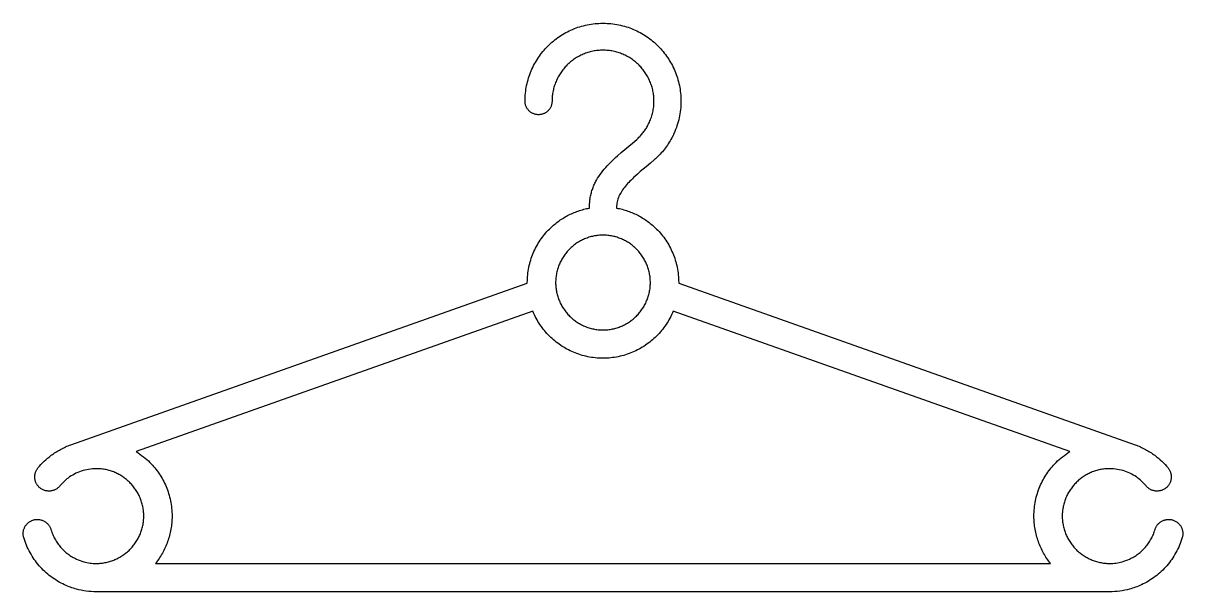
# Model space of a CAD drawing. Extents: x 27 to 2943, y 104 to 2866.
# Drawn here: x 28.4 to 436.6, y 940.9 to 1141.1 of the extents above; entities that cross this region are included whole.
import ezdxf

# ---------------------------------------------------------------- set-up
doc = ezdxf.new("R2010")
doc.units = 0
doc.layers.add('IMPORT_-_HANGER_PACK_EPS', color=18, linetype='CONTINUOUS')

msp = doc.modelspace()

# ---------------------------------------------------------------- linework, layer by layer
at = {"layer": 'IMPORT_-_HANGER_PACK_EPS'}
for points in [[(45.15, 992.71), (205.84, 1049.58), (205.84, 1049.78), (205.82, 1049.78), (205.82, 1049.78), (205.82, 1049.78), (205.84, 1049.78), (205.85, 1050.47), (205.88, 1051.16), (205.92, 1051.84), (205.98, 1052.51), (206.06, 1053.18), (206.15, 1053.85), (206.26, 1054.51), (206.38, 1055.16), (206.52, 1055.81), (206.68, 1056.45), (206.85, 1057.09), (207.04, 1057.72), (207.24, 1058.34), (207.46, 1058.96), (207.69, 1059.57), (207.93, 1060.17), (208.19, 1060.76), (208.47, 1061.35), (208.75, 1061.93), (209.05, 1062.5), (209.37, 1063.06), (209.69, 1063.61), (210.03, 1064.16), (210.39, 1064.69), (210.75, 1065.22), (211.13, 1065.74), (211.52, 1066.25), (211.92, 1066.74), (212.33, 1067.23), (212.75, 1067.71), (213.19, 1068.18), (213.63, 1068.63), (213.99, 1068.98), (214.35, 1069.32), (214.72, 1069.66), (215.09, 1069.99), (215.47, 1070.31), (215.86, 1070.62), (216.25, 1070.93), (216.65, 1071.23), (217.05, 1071.52), (217.46, 1071.81), (217.88, 1072.08), (218.3, 1072.35), (218.73, 1072.62), (219.16, 1072.87), (219.59, 1073.12), (220.04, 1073.36), (220.48, 1073.59), (220.93, 1073.81), (221.39, 1074.02), (221.85, 1074.23), (222.32, 1074.42), (222.79, 1074.61), (223.26, 1074.79), (223.74, 1074.96), (224.23, 1075.12), (224.71, 1075.28), (225.21, 1075.42), (225.7, 1075.56), (226.2, 1075.68), (226.7, 1075.8), (227.21, 1075.9), (227.72, 1076), (227.72, 1076.19), (227.72, 1076.65), (227.74, 1077.11), (227.76, 1077.56), (227.8, 1078.01), (227.84, 1078.44), (227.89, 1078.88), (227.95, 1079.31), (228.02, 1079.73), (228.09, 1080.14), (228.18, 1080.55), (228.27, 1080.96), (228.38, 1081.36), (228.49, 1081.75), (228.6, 1082.14), (228.73, 1082.53), (228.86, 1082.91), (229, 1083.29), (229.15, 1083.66), (229.31, 1084.02), (229.47, 1084.39), (229.64, 1084.74), (229.81, 1085.1), (230, 1085.45), (230.19, 1085.79), (230.58, 1086.48), (231, 1087.14), (231.45, 1087.8), (231.92, 1088.44), (232.4, 1089.07), (232.91, 1089.69), (233.44, 1090.3), (233.99, 1090.9), (234.55, 1091.49), (235.12, 1092.08), (235.72, 1092.66), (236.32, 1093.24), (236.94, 1093.81), (237.57, 1094.38), (238.86, 1095.51), (240.18, 1096.64), (241.52, 1097.77), (242.84, 1098.88), (244.38, 1100.2), (244.57, 1100.39), (244.57, 1100.39), (244.58, 1100.39), (244.86, 1100.65), (245.13, 1100.92), (245.4, 1101.19), (245.66, 1101.47), (245.92, 1101.75), (246.17, 1102.04), (246.41, 1102.33), (246.65, 1102.63), (246.88, 1102.93), (247.11, 1103.24), (247.32, 1103.55), (247.54, 1103.86), (247.74, 1104.18), (247.94, 1104.5), (248.13, 1104.83), (248.31, 1105.16), (248.55, 1105.63), (248.83, 1106.25), (249.02, 1106.68), (249.2, 1107.11), (249.36, 1107.55), (249.51, 1107.99), (249.66, 1108.44), (249.79, 1108.89), (249.91, 1109.35), (250.01, 1109.81), (250.11, 1110.27), (250.19, 1110.74), (250.26, 1111.22), (250.32, 1111.69), (250.37, 1112.17), (250.4, 1112.66), (250.42, 1113.14), (250.43, 1113.63), (250.41, 1113.63), (250.41, 1113.63), (250.41, 1113.63), (250.43, 1113.63), (250.42, 1114.1), (250.4, 1114.55), (250.38, 1115.01), (250.34, 1115.46), (250.28, 1115.91), (250.22, 1116.36), (250.15, 1116.8), (250.06, 1117.24), (249.97, 1117.67), (249.86, 1118.11), (249.75, 1118.53), (249.62, 1118.96), (249.48, 1119.37), (249.34, 1119.79), (249.18, 1120.2), (249.01, 1120.6), (248.84, 1121), (248.65, 1121.4), (248.46, 1121.79), (248.26, 1122.17), (248.04, 1122.55), (247.82, 1122.92), (247.59, 1123.29), (247.36, 1123.65), (247.11, 1124), (246.85, 1124.35), (246.59, 1124.7), (246.32, 1125.03), (246.04, 1125.36), (245.75, 1125.68), (245.46, 1126), (245.16, 1126.31), (244.85, 1126.61), (244.53, 1126.9), (244.21, 1127.19), (243.88, 1127.47), (243.55, 1127.74), (243.2, 1128), (242.85, 1128.26), (242.5, 1128.51), (242.14, 1128.74), (241.77, 1128.97), (241.4, 1129.19), (241.02, 1129.41), (240.64, 1129.61), (240.25, 1129.8), (239.85, 1129.99), (239.45, 1130.16), (239.05, 1130.33), (238.64, 1130.49), (238.22, 1130.63), (237.81, 1130.77), (237.38, 1130.9), (236.96, 1131.01), (236.52, 1131.12), (236.09, 1131.21), (235.65, 1131.3), (235.21, 1131.37), (234.76, 1131.43), (234.31, 1131.49), (233.86, 1131.53), (233.4, 1131.55), (232.95, 1131.57), (232.48, 1131.58), (232.48, 1131.56), (232.48, 1131.56), (232.48, 1131.56), (232.48, 1131.58), (232.02, 1131.57), (231.56, 1131.55), (231.11, 1131.53), (230.65, 1131.49), (230.2, 1131.43), (229.76, 1131.37), (229.32, 1131.3), (228.88, 1131.21), (228.44, 1131.12), (228.01, 1131.01), (227.58, 1130.9), (227.16, 1130.77), (226.74, 1130.63), (226.33, 1130.49), (225.92, 1130.33), (225.51, 1130.16), (225.11, 1129.99), (224.72, 1129.8), (224.33, 1129.61), (223.95, 1129.41), (223.57, 1129.19), (223.2, 1128.97), (222.83, 1128.74), (222.47, 1128.51), (222.11, 1128.26), (221.76, 1128), (221.42, 1127.74), (221.08, 1127.47), (220.75, 1127.19), (220.43, 1126.9), (220.12, 1126.61), (219.81, 1126.31), (219.51, 1126), (219.21, 1125.68), (218.93, 1125.36), (218.65, 1125.03), (218.38, 1124.7), (218.11, 1124.35), (217.86, 1124), (217.61, 1123.65), (217.37, 1123.29), (217.14, 1122.92), (216.92, 1122.55), (216.71, 1122.17), (216.51, 1121.79), (216.31, 1121.4), (216.13, 1121), (215.95, 1120.6), (215.79, 1120.2), (215.63, 1119.79), (215.48, 1119.37), (215.35, 1118.96), (215.22, 1118.53), (215.1, 1118.11), (215, 1117.67), (214.9, 1117.24), (214.82, 1116.8), (214.74, 1116.36), (214.68, 1115.91), (214.63, 1115.46), (214.59, 1115.01), (214.56, 1114.55), (214.54, 1114.09), (214.54, 1113.63), (214.56, 1113.63), (214.56, 1113.63), (214.55, 1113.39), (214.53, 1113.15), (214.5, 1112.91), (214.46, 1112.67), (214.41, 1112.44), (214.34, 1112.22), (214.27, 1112), (214.18, 1111.78), (214.09, 1111.57), (213.98, 1111.36), (213.87, 1111.16), (213.74, 1110.97), (213.61, 1110.78), (213.47, 1110.6), (213.32, 1110.43), (213.16, 1110.27), (213, 1110.11), (212.82, 1109.96), (212.64, 1109.82), (212.46, 1109.68), (212.26, 1109.56), (212.06, 1109.45), (211.86, 1109.34), (211.65, 1109.24), (211.43, 1109.16), (211.21, 1109.08), (210.98, 1109.02), (210.75, 1108.97), (210.52, 1108.93), (210.28, 1108.89), (210.04, 1108.88), (209.79, 1108.87), (209.55, 1108.88), (209.31, 1108.89), (209.07, 1108.93), (208.83, 1108.97), (208.6, 1109.02), (208.38, 1109.08), (208.16, 1109.16), (207.94, 1109.24), (207.73, 1109.34), (207.52, 1109.45), (207.32, 1109.56), (207.13, 1109.68), (206.94, 1109.82), (206.76, 1109.96), (206.59, 1110.11), (206.43, 1110.27), (206.27, 1110.43), (206.12, 1110.6), (205.98, 1110.78), (205.84, 1110.97), (205.72, 1111.16), (205.61, 1111.36), (205.5, 1111.57), (205.41, 1111.78), (205.32, 1112), (205.24, 1112.22), (205.18, 1112.44), (205.13, 1112.67), (205.09, 1112.91), (205.06, 1113.15), (205.04, 1113.39), (205.03, 1113.63), (205.03, 1113.63), (205.05, 1113.63), (205.06, 1114.34), (205.09, 1115.05), (205.13, 1115.75), (205.19, 1116.44), (205.27, 1117.13), (205.37, 1117.82), (205.48, 1118.5), (205.61, 1119.17), (205.75, 1119.84), (205.91, 1120.5), (206.09, 1121.16), (206.28, 1121.8), (206.49, 1122.45), (206.71, 1123.08), (206.95, 1123.71), (207.2, 1124.33), (207.47, 1124.94), (207.75, 1125.54), (208.05, 1126.14), (208.36, 1126.73), (208.68, 1127.3), (209.02, 1127.87), (209.37, 1128.44), (209.73, 1128.99), (210.1, 1129.53), (210.49, 1130.06), (210.89, 1130.58), (211.3, 1131.1), (211.73, 1131.6), (212.17, 1132.09), (212.61, 1132.57), (213.07, 1133.04), (213.54, 1133.5), (214.02, 1133.95), (214.52, 1134.39), (215.02, 1134.81), (215.53, 1135.22), (216.05, 1135.62), (216.59, 1136.01), (217.13, 1136.39), (217.68, 1136.75), (218.24, 1137.1), (218.81, 1137.44), (219.39, 1137.76), (219.98, 1138.07), (220.57, 1138.36), (221.18, 1138.65), (221.79, 1138.91), (222.41, 1139.17), (223.04, 1139.4), (223.67, 1139.63), (224.31, 1139.83), (224.96, 1140.03), (225.61, 1140.2), (226.28, 1140.36), (226.94, 1140.51), (227.62, 1140.64), (228.3, 1140.75), (228.98, 1140.85), (229.67, 1140.92), (230.37, 1140.99), (231.07, 1141.03), (231.77, 1141.06), (232.48, 1141.07), (232.48, 1141.08), (232.48, 1141.08), (232.48, 1141.08), (232.48, 1141.07), (233.19, 1141.06), (233.9, 1141.03), (234.6, 1140.99), (235.29, 1140.92), (235.98, 1140.85), (236.67, 1140.75), (237.35, 1140.64), (238.02, 1140.51), (238.69, 1140.36), (239.35, 1140.2), (240.01, 1140.03), (240.65, 1139.83), (241.3, 1139.63), (241.93, 1139.4), (242.56, 1139.17), (243.18, 1138.91), (243.79, 1138.65), (244.39, 1138.36), (244.99, 1138.07), (245.58, 1137.76), (246.15, 1137.44), (246.72, 1137.1), (247.29, 1136.75), (247.84, 1136.39), (248.38, 1136.01), (248.91, 1135.62), (249.43, 1135.22), (249.95, 1134.81), (250.45, 1134.39), (250.94, 1133.95), (251.42, 1133.5), (251.89, 1133.04), (252.35, 1132.57), (252.8, 1132.09), (253.24, 1131.6), (253.66, 1131.1), (254.07, 1130.58), (254.47, 1130.06), (254.86, 1129.53), (255.24, 1128.99), (255.6, 1128.44), (255.95, 1127.87), (256.29, 1127.3), (256.61, 1126.73), (256.92, 1126.14), (257.21, 1125.54), (257.5, 1124.94), (257.76, 1124.33), (258.02, 1123.71), (258.25, 1123.08), (258.48, 1122.45), (258.68, 1121.8), (258.88, 1121.16), (259.05, 1120.5), (259.21, 1119.84), (259.36, 1119.17), (259.49, 1118.5), (259.6, 1117.82), (259.7, 1117.13), (259.77, 1116.44), (259.84, 1115.75), (259.88, 1115.05), (259.91, 1114.34), (259.92, 1113.63), (259.93, 1113.63), (259.93, 1113.63), (259.93, 1113.63), (259.92, 1113.63), (259.91, 1112.88), (259.88, 1112.13), (259.83, 1111.38), (259.76, 1110.65), (259.67, 1109.91), (259.56, 1109.19), (259.43, 1108.47), (259.29, 1107.76), (259.13, 1107.05), (258.95, 1106.36), (258.75, 1105.67), (258.53, 1104.98), (258.3, 1104.31), (258.05, 1103.65), (257.78, 1102.99), (257.5, 1102.34), (257.33, 1101.98), (257.14, 1101.58), (256.68, 1100.7), (256.39, 1100.18), (256.1, 1099.66), (255.79, 1099.16), (255.47, 1098.66), (255.14, 1098.17), (254.81, 1097.68), (254.46, 1097.21), (254.11, 1096.74), (253.74, 1096.28), (253.37, 1095.83), (252.98, 1095.39), (252.59, 1094.96), (252.19, 1094.54), (251.78, 1094.12), (251.36, 1093.72), (250.94, 1093.32), (250.9, 1093.29), (250.9, 1093.29), (250.9, 1093.28), (250.61, 1093.05), (249.21, 1091.85), (247.62, 1090.51), (246.61, 1089.66), (245.62, 1088.82), (244.65, 1087.98), (243.71, 1087.14), (243.26, 1086.71), (242.81, 1086.29), (242.38, 1085.87), (241.96, 1085.45), (241.55, 1085.02), (241.15, 1084.6), (240.77, 1084.17), (240.4, 1083.73), (240.05, 1083.3), (239.71, 1082.86), (239.4, 1082.42), (239.1, 1081.97), (238.82, 1081.52), (238.56, 1081.07), (238.32, 1080.61), (238.1, 1080.14), (237.91, 1079.67), (237.74, 1079.19), (237.59, 1078.71), (237.47, 1078.22), (237.37, 1077.72), (237.3, 1077.22), (237.26, 1076.71), (237.25, 1076.19), (237.25, 1076), (237.76, 1075.9), (238.26, 1075.8), (238.77, 1075.68), (239.26, 1075.56), (239.76, 1075.42), (240.25, 1075.28), (240.74, 1075.12), (241.22, 1074.96), (241.7, 1074.79), (242.18, 1074.61), (242.65, 1074.42), (243.11, 1074.23), (243.57, 1074.02), (244.03, 1073.81), (244.48, 1073.59), (244.93, 1073.36), (245.37, 1073.12), (245.81, 1072.87), (246.24, 1072.62), (246.67, 1072.35), (247.09, 1072.08), (247.5, 1071.81), (247.91, 1071.52), (248.32, 1071.23), (248.72, 1070.93), (249.11, 1070.62), (249.49, 1070.31), (249.87, 1069.99), (250.25, 1069.66), (250.62, 1069.32), (250.98, 1068.98), (251.33, 1068.63), (251.78, 1068.18), (252.21, 1067.71), (252.64, 1067.23), (253.05, 1066.74), (253.45, 1066.25), (253.84, 1065.74), (254.22, 1065.22), (254.58, 1064.69), (254.93, 1064.16), (255.27, 1063.61), (255.6, 1063.06), (255.91, 1062.5), (256.21, 1061.93), (256.5, 1061.35), (256.77, 1060.76), (257.03, 1060.17), (257.28, 1059.57), (257.51, 1058.96), (257.72, 1058.34), (257.93, 1057.72), (258.11, 1057.09), (258.28, 1056.45), (258.44, 1055.81), (258.58, 1055.16), (258.71, 1054.51), (258.82, 1053.85), (258.91, 1053.18), (258.99, 1052.51), (259.04, 1051.84), (259.09, 1051.16), (259.11, 1050.47), (259.12, 1049.78), (259.14, 1049.78), (259.14, 1049.78), (259.14, 1049.78), (259.12, 1049.78), (259.12, 1049.58), (419.82, 992.71), (419.81, 992.68), (420.27, 992.51), (420.73, 992.33), (421.19, 992.14), (421.64, 991.94), (422.09, 991.73), (422.54, 991.52), (422.97, 991.3), (423.41, 991.07), (423.84, 990.84), (424.26, 990.59), (424.68, 990.34), (425.1, 990.08), (425.51, 989.81), (425.92, 989.54), (426.32, 989.26), (426.71, 988.97), (427.36, 988.47), (427.99, 987.96), (428.6, 987.43), (429.18, 986.89), (429.77, 986.32), (430.33, 985.73), (430.87, 985.14), (431.38, 984.55), (431.53, 984.35), (431.67, 984.15), (431.81, 983.95), (431.93, 983.73), (432.04, 983.52), (432.13, 983.3), (432.22, 983.08), (432.3, 982.85), (432.36, 982.62), (432.42, 982.39), (432.46, 982.16), (432.49, 981.93), (432.51, 981.69), (432.52, 981.46), (432.52, 981.23), (432.51, 980.99), (432.49, 980.76), (432.45, 980.53), (432.41, 980.3), (432.35, 980.07), (432.29, 979.84), (432.21, 979.62), (432.12, 979.4), (432.02, 979.18), (431.91, 978.97), (431.79, 978.76), (431.66, 978.56), (431.52, 978.36), (431.37, 978.17), (431.21, 977.99), (431.03, 977.81), (430.85, 977.63), (430.65, 977.47), (430.45, 977.31), (430.24, 977.17), (430.03, 977.04), (429.81, 976.92), (429.59, 976.81), (429.37, 976.72), (429.14, 976.64), (428.9, 976.56), (428.67, 976.5), (428.43, 976.45), (428.2, 976.42), (427.96, 976.39), (427.72, 976.37), (427.48, 976.37), (427.24, 976.38), (427, 976.4), (426.76, 976.43), (426.53, 976.47), (426.29, 976.53), (426.06, 976.59), (425.83, 976.67), (425.61, 976.75), (425.38, 976.85), (425.17, 976.96), (424.95, 977.08), (424.75, 977.22), (424.54, 977.36), (424.35, 977.51), (424.16, 977.68), (423.97, 977.86), (423.8, 978.04), (423.8, 978.05), (423.68, 978.18), (423.68, 978.18), (423.34, 978.58), (423, 978.97), (422.65, 979.33), (422.31, 979.67), (421.93, 980.01), (421.55, 980.35), (421.16, 980.66), (420.77, 980.96), (420.25, 981.34), (419.7, 981.69), (419.15, 982.03), (418.58, 982.34), (417.99, 982.63), (417.4, 982.9), (416.79, 983.15), (416.16, 983.37), (415.53, 983.57), (414.89, 983.75), (414.23, 983.89), (413.57, 984.02), (412.89, 984.11), (412.21, 984.18), (411.52, 984.23), (410.82, 984.24), (410.82, 984.24), (410.82, 984.26), (410.39, 984.25), (409.97, 984.24), (409.54, 984.21), (409.12, 984.17), (408.71, 984.12), (408.29, 984.07), (407.88, 984), (407.47, 983.92), (407.07, 983.83), (406.67, 983.73), (406.27, 983.62), (405.88, 983.51), (405.49, 983.38), (405.1, 983.24), (404.72, 983.1), (404.35, 982.94), (403.98, 982.78), (403.61, 982.61), (403.25, 982.43), (402.89, 982.24), (402.54, 982.04), (402.19, 981.84), (401.85, 981.62), (401.52, 981.4), (401.19, 981.17), (400.86, 980.94), (400.54, 980.69), (400.23, 980.44), (399.92, 980.18), (399.62, 979.91), (399.33, 979.64), (399.04, 979.36), (398.76, 979.07), (398.49, 978.78), (398.22, 978.48), (397.96, 978.17), (397.71, 977.86), (397.47, 977.54), (397.23, 977.22), (397, 976.89), (396.78, 976.55), (396.57, 976.21), (396.36, 975.86), (396.16, 975.51), (395.97, 975.16), (395.79, 974.79), (395.62, 974.43), (395.46, 974.06), (395.31, 973.68), (395.16, 973.3), (395.02, 972.91), (394.9, 972.53), (394.78, 972.13), (394.67, 971.74), (394.57, 971.34), (394.48, 970.93), (394.41, 970.52), (394.34, 970.11), (394.28, 969.7), (394.23, 969.28), (394.19, 968.86), (394.17, 968.44), (394.15, 968.01), (394.14, 967.58), (394.16, 967.58), (394.16, 967.58), (394.16, 967.58), (394.14, 967.58), (394.15, 967.15), (394.17, 966.72), (394.19, 966.3), (394.23, 965.88), (394.28, 965.46), (394.34, 965.05), (394.41, 964.64), (394.48, 964.23), (394.57, 963.83), (394.67, 963.43), (394.78, 963.03), (394.9, 962.64), (395.02, 962.25), (395.16, 961.86), (395.31, 961.48), (395.46, 961.11), (395.62, 960.73), (395.79, 960.37), (395.97, 960.01), (396.16, 959.65), (396.36, 959.3), (396.57, 958.95), (396.78, 958.61), (397, 958.27), (397.23, 957.94), (397.47, 957.62), (397.71, 957.3), (397.96, 956.99), (398.22, 956.68), (398.49, 956.38), (398.76, 956.09), (399.04, 955.8), (399.33, 955.52), (399.62, 955.25), (399.92, 954.99), (400.22, 954.73), (400.53, 954.48), (400.85, 954.24), (401.17, 954), (401.5, 953.77), (401.83, 953.55), (402.17, 953.34), (402.51, 953.14), (402.86, 952.94), (403.21, 952.75), (403.57, 952.57), (403.93, 952.4), (404.3, 952.24), (404.67, 952.08), (405.05, 951.94), (405.43, 951.8), (405.82, 951.67), (406.21, 951.56), (406.6, 951.45), (407, 951.35), (407.4, 951.26), (407.8, 951.18), (408.21, 951.11), (408.62, 951.05), (409.03, 951), (409.45, 950.96), (409.87, 950.93), (410.29, 950.91), (410.71, 950.9), (410.75, 950.9), (410.8, 950.9), (410.82, 950.9), (410.82, 950.92), (410.82, 950.92), (410.83, 950.92), (410.83, 950.9), (410.85, 950.9), (411.4, 950.91), (411.95, 950.94), (412.5, 950.99), (413.05, 951.06), (413.59, 951.14), (414.14, 951.24), (414.68, 951.36), (415.21, 951.5), (415.88, 951.7), (416.54, 951.92), (417.19, 952.17), (417.82, 952.44), (418.22, 952.64), (418.61, 952.84), (419, 953.05), (419.38, 953.27), (419.76, 953.51), (420.13, 953.75), (420.49, 954), (420.85, 954.26), (421.2, 954.53), (421.54, 954.81), (421.87, 955.09), (422.2, 955.39), (422.51, 955.69), (422.82, 956.01), (423.12, 956.33), (423.42, 956.65), (423.7, 956.99), (423.98, 957.33), (424.24, 957.68), (424.5, 958.04), (424.75, 958.41), (424.99, 958.78), (425.21, 959.16), (425.43, 959.54), (425.64, 959.93), (425.84, 960.33), (426.03, 960.73), (426.21, 961.14), (426.37, 961.55), (426.53, 961.97), (426.67, 962.4), (426.81, 962.83), (426.89, 963.07), (426.98, 963.31), (427.08, 963.54), (427.19, 963.76), (427.31, 963.98), (427.44, 964.19), (427.58, 964.39), (427.73, 964.58), (427.89, 964.76), (428.06, 964.94), (428.23, 965.1), (428.41, 965.26), (428.6, 965.41), (428.8, 965.55), (429, 965.68), (429.2, 965.8), (429.42, 965.91), (429.63, 966.01), (429.86, 966.1), (430.08, 966.17), (430.31, 966.24), (430.55, 966.3), (430.79, 966.34), (431.03, 966.38), (431.27, 966.4), (431.51, 966.41), (431.76, 966.41), (432.01, 966.39), (432.25, 966.36), (432.5, 966.32), (432.75, 966.27), (433, 966.2), (433.24, 966.13), (433.48, 966.04), (433.71, 965.94), (433.94, 965.82), (434.15, 965.7), (434.36, 965.57), (434.56, 965.43), (434.75, 965.28), (434.94, 965.12), (435.11, 964.96), (435.28, 964.78), (435.43, 964.6), (435.58, 964.41), (435.72, 964.22), (435.85, 964.02), (435.97, 963.81), (436.08, 963.6), (436.18, 963.38), (436.27, 963.16), (436.35, 962.93), (436.41, 962.7), (436.47, 962.46), (436.52, 962.23), (436.55, 961.99), (436.57, 961.74), (436.58, 961.5), (436.58, 961.25), (436.56, 961.01), (436.54, 960.76), (436.5, 960.51), (436.44, 960.26), (436.38, 960.01), (436.16, 959.32), (435.93, 958.64), (435.68, 957.97), (435.41, 957.31), (435.13, 956.65), (434.83, 956.01), (434.51, 955.37), (434.18, 954.74), (433.83, 954.13), (433.46, 953.52), (433.08, 952.93), (432.68, 952.34), (432.27, 951.77), (431.85, 951.21), (431.4, 950.66), (430.95, 950.12), (430.48, 949.6), (430, 949.08), (429.51, 948.58), (429, 948.1), (428.48, 947.62), (427.94, 947.16), (427.4, 946.72), (426.84, 946.29), (426.27, 945.87), (425.69, 945.47), (425.1, 945.08), (424.5, 944.71), (423.89, 944.35), (423.27, 944.01), (422.64, 943.69), (422, 943.38), (421.49, 943.15), (420.97, 942.93), (420.45, 942.73), (419.93, 942.53), (419.4, 942.34), (418.87, 942.17), (418.33, 942), (417.79, 941.85), (416.96, 941.64), (416.12, 941.46), (415.27, 941.3), (414.41, 941.17), (413.53, 941.07), (412.64, 941), (411.74, 940.96), (410.83, 940.94), (410.83, 940.92), (410.82, 940.92), (410.82, 940.92), (410.82, 940.94), (410.75, 940.94), (410.75, 940.94), (410.69, 940.94), (232.48, 940.94), (54.28, 940.94), (54.22, 940.94), (54.22, 940.94), (54.14, 940.94), (54.14, 940.92), (54.14, 940.92), (54.14, 940.92), (54.14, 940.94), (53.23, 940.96), (52.33, 941), (51.44, 941.07), (50.56, 941.17), (49.69, 941.3), (48.84, 941.46), (48, 941.64), (47.18, 941.85), (46.63, 942), (46.1, 942.17), (45.56, 942.34), (45.04, 942.53), (44.51, 942.73), (43.99, 942.93), (43.48, 943.15), (42.97, 943.38), (42.33, 943.69), (41.7, 944.01), (41.07, 944.35), (40.46, 944.71), (39.86, 945.08), (39.27, 945.47), (38.69, 945.87), (38.12, 946.29), (37.57, 946.72), (37.02, 947.16), (36.49, 947.62), (35.97, 948.1), (35.46, 948.58), (34.97, 949.08), (34.48, 949.6), (34.02, 950.12), (33.56, 950.66), (33.12, 951.21), (32.69, 951.77), (32.28, 952.34), (31.89, 952.93), (31.51, 953.52), (31.14, 954.13), (30.79, 954.74), (30.45, 955.37), (30.14, 956.01), (29.84, 956.65), (29.55, 957.31), (29.28, 957.97), (29.03, 958.64), (28.8, 959.32), (28.59, 960.01), (28.52, 960.26), (28.47, 960.51), (28.43, 960.76), (28.4, 961.01), (28.39, 961.25), (28.38, 961.5), (28.39, 961.74), (28.42, 961.99), (28.45, 962.23), (28.49, 962.46), (28.55, 962.7), (28.62, 962.93), (28.7, 963.16), (28.79, 963.38), (28.88, 963.6), (28.99, 963.81), (29.11, 964.02), (29.24, 964.22), (29.38, 964.41), (29.53, 964.6), (29.69, 964.78), (29.85, 964.96), (30.03, 965.12), (30.21, 965.28), (30.41, 965.43), (30.61, 965.57), (30.81, 965.7), (31.03, 965.82), (31.25, 965.94), (31.48, 966.04), (31.72, 966.13), (31.97, 966.2), (32.21, 966.27), (32.46, 966.32), (32.71, 966.36), (32.96, 966.39), (33.21, 966.41), (33.45, 966.41), (33.7, 966.4), (33.94, 966.38), (34.18, 966.34), (34.42, 966.3), (34.65, 966.24), (34.88, 966.17), (35.11, 966.1), (35.33, 966.01), (35.55, 965.91), (35.76, 965.8), (35.97, 965.68), (36.17, 965.55), (36.37, 965.41), (36.55, 965.26), (36.74, 965.1), (36.91, 964.94), (37.08, 964.76), (37.23, 964.58), (37.38, 964.39), (37.52, 964.19), (37.66, 963.98), (37.78, 963.76), (37.89, 963.54), (37.99, 963.31), (38.08, 963.07), (38.16, 962.83), (38.29, 962.4), (38.44, 961.97), (38.59, 961.55), (38.76, 961.14), (38.94, 960.73), (39.12, 960.33), (39.32, 959.93), (39.53, 959.54), (39.75, 959.16), (39.98, 958.78), (40.22, 958.41), (40.47, 958.04), (40.72, 957.68), (40.99, 957.33), (41.26, 956.99), (41.55, 956.65), (41.84, 956.33), (42.14, 956.01), (42.45, 955.69), (42.77, 955.39), (43.09, 955.09), (43.43, 954.81), (43.77, 954.53), (44.12, 954.26), (44.47, 954), (44.84, 953.75), (45.2, 953.51), (45.58, 953.27), (45.96, 953.05), (46.35, 952.84), (46.75, 952.64), (47.15, 952.44), (47.78, 952.17), (48.42, 951.92), (49.08, 951.7), (49.75, 951.5), (50.29, 951.36), (50.83, 951.24), (51.37, 951.14), (51.92, 951.06), (52.46, 950.99), (53.01, 950.94), (53.56, 950.91), (54.11, 950.9), (54.14, 950.9), (54.14, 950.92), (54.14, 950.92), (54.14, 950.92), (54.14, 950.9), (54.16, 950.9), (54.22, 950.9), (54.25, 950.9), (54.68, 950.91), (55.1, 950.93), (55.52, 950.96), (55.93, 951), (56.35, 951.05), (56.76, 951.11), (57.16, 951.18), (57.57, 951.26), (57.97, 951.35), (58.37, 951.45), (58.76, 951.56), (59.15, 951.67), (59.53, 951.8), (59.91, 951.94), (60.29, 952.08), (60.66, 952.24), (61.03, 952.4), (61.4, 952.57), (61.75, 952.75), (62.11, 952.94), (62.46, 953.14), (62.8, 953.34), (63.14, 953.55), (63.47, 953.77), (63.8, 954), (64.12, 954.24), (64.43, 954.48), (64.74, 954.73), (65.05, 954.99), (65.35, 955.25), (65.64, 955.52), (65.92, 955.8), (66.2, 956.09), (66.48, 956.38), (66.74, 956.68), (67, 956.99), (67.25, 957.3), (67.5, 957.62), (67.73, 957.94), (67.96, 958.27), (68.19, 958.61), (68.4, 958.95), (68.6, 959.3), (68.8, 959.65), (68.99, 960.01), (69.17, 960.37), (69.34, 960.73), (69.51, 961.11), (69.66, 961.48), (69.81, 961.86), (69.94, 962.25), (70.07, 962.64), (70.19, 963.03), (70.29, 963.43), (70.39, 963.83), (70.48, 964.23), (70.56, 964.64), (70.63, 965.05), (70.69, 965.46), (70.73, 965.88), (70.77, 966.3), (70.8, 966.72), (70.82, 967.15), (70.82, 967.58), (70.8, 967.58), (70.8, 967.58), (70.8, 967.58), (70.82, 967.58), (70.82, 968.01), (70.8, 968.44), (70.77, 968.86), (70.73, 969.28), (70.69, 969.7), (70.63, 970.11), (70.56, 970.52), (70.48, 970.93), (70.39, 971.34), (70.29, 971.74), (70.19, 972.13), (70.07, 972.53), (69.94, 972.91), (69.81, 973.3), (69.66, 973.68), (69.51, 974.06), (69.34, 974.43), (69.17, 974.79), (68.99, 975.16), (68.8, 975.51), (68.6, 975.86), (68.4, 976.21), (68.19, 976.55), (67.96, 976.89), (67.73, 977.22), (67.5, 977.54), (67.25, 977.86), (67, 978.17), (66.74, 978.48), (66.48, 978.78), (66.2, 979.07), (65.92, 979.36), (65.63, 979.64), (65.34, 979.91), (65.04, 980.18), (64.73, 980.44), (64.42, 980.69), (64.1, 980.94), (63.78, 981.17), (63.45, 981.4), (63.11, 981.62), (62.77, 981.84), (62.43, 982.04), (62.07, 982.24), (61.72, 982.43), (61.36, 982.61), (60.99, 982.78), (60.62, 982.94), (60.24, 983.1), (59.86, 983.24), (59.48, 983.38), (59.09, 983.51), (58.69, 983.62), (58.3, 983.73), (57.9, 983.83), (57.49, 983.92), (57.08, 984), (56.67, 984.07), (56.26, 984.12), (55.84, 984.17), (55.42, 984.21), (55, 984.24), (54.57, 984.25), (54.14, 984.26), (54.14, 984.24), (54.14, 984.24), (53.44, 984.23), (52.75, 984.18), (52.07, 984.11), (51.4, 984.02), (50.73, 983.89), (50.08, 983.75), (49.44, 983.57), (48.8, 983.37), (48.18, 983.15), (47.57, 982.9), (46.97, 982.63), (46.39, 982.34), (45.82, 982.03), (45.26, 981.69), (44.72, 981.34), (44.19, 980.96), (43.8, 980.66), (43.42, 980.35), (43.04, 980.01), (42.66, 979.67), (42.31, 979.33), (41.97, 978.97), (41.63, 978.58), (41.28, 978.18), (41.28, 978.18), (41.17, 978.05), (41.17, 978.04), (40.99, 977.86), (40.81, 977.68), (40.62, 977.51), (40.42, 977.36), (40.22, 977.22), (40.01, 977.08), (39.8, 976.96), (39.58, 976.85), (39.36, 976.75), (39.13, 976.67), (38.9, 976.59), (38.67, 976.53), (38.44, 976.47), (38.2, 976.43), (37.96, 976.4), (37.73, 976.38), (37.49, 976.37), (37.25, 976.37), (37.01, 976.39), (36.77, 976.42), (36.53, 976.45), (36.29, 976.5), (36.06, 976.56), (35.83, 976.64), (35.6, 976.72), (35.37, 976.81), (35.15, 976.92), (34.93, 977.04), (34.72, 977.17), (34.51, 977.31), (34.31, 977.47), (34.12, 977.63), (33.93, 977.81), (33.76, 977.99), (33.6, 978.17), (33.44, 978.36), (33.3, 978.56), (33.17, 978.76), (33.05, 978.97), (32.94, 979.18), (32.84, 979.4), (32.76, 979.62), (32.68, 979.84), (32.61, 980.07), (32.56, 980.3), (32.51, 980.53), (32.48, 980.76), (32.46, 980.99), (32.44, 981.23), (32.44, 981.46), (32.45, 981.69), (32.47, 981.93), (32.51, 982.16), (32.55, 982.39), (32.6, 982.62), (32.67, 982.85), (32.74, 983.08), (32.83, 983.3), (32.93, 983.52), (33.04, 983.73), (33.16, 983.95), (33.29, 984.15), (33.43, 984.35), (33.59, 984.55), (34.1, 985.14), (34.63, 985.73), (35.19, 986.32), (35.78, 986.89), (36.37, 987.43), (36.98, 987.96), (37.61, 988.47), (38.26, 988.97), (38.65, 989.26), (39.05, 989.54), (39.45, 989.81), (39.87, 990.08), (40.28, 990.34), (40.7, 990.59), (41.13, 990.84), (41.56, 991.07), (41.99, 991.3), (42.43, 991.52), (42.87, 991.73), (43.32, 991.94), (43.78, 992.14), (44.23, 992.33), (44.69, 992.51), (45.16, 992.68), (45.15, 992.71)], [(232.48, 1066.46), (232.48, 1066.44), (232.48, 1066.44), (232.48, 1066.44), (232.48, 1066.46), (232.05, 1066.46), (231.63, 1066.44), (231.2, 1066.41), (230.78, 1066.38), (230.36, 1066.33), (229.95, 1066.27), (229.54, 1066.2), (229.13, 1066.12), (228.73, 1066.03), (228.33, 1065.94), (227.93, 1065.83), (227.54, 1065.71), (227.15, 1065.58), (226.76, 1065.45), (226.38, 1065.3), (226.01, 1065.15), (225.64, 1064.98), (225.27, 1064.81), (224.91, 1064.63), (224.55, 1064.44), (224.2, 1064.25), (223.85, 1064.04), (223.51, 1063.83), (223.18, 1063.61), (222.85, 1063.38), (222.52, 1063.14), (222.2, 1062.89), (221.89, 1062.64), (221.58, 1062.38), (221.28, 1062.12), (220.99, 1061.84), (220.7, 1061.56), (220.42, 1061.28), (220.15, 1060.98), (219.88, 1060.68), (219.62, 1060.38), (219.37, 1060.06), (219.13, 1059.74), (218.89, 1059.42), (218.66, 1059.09), (218.44, 1058.75), (218.23, 1058.41), (218.02, 1058.07), (217.82, 1057.72), (217.63, 1057.36), (217.45, 1057), (217.28, 1056.63), (217.12, 1056.26), (216.96, 1055.88), (216.82, 1055.5), (216.68, 1055.12), (216.56, 1054.73), (216.44, 1054.34), (216.33, 1053.94), (216.23, 1053.54), (216.14, 1053.13), (216.07, 1052.73), (216, 1052.31), (215.94, 1051.9), (215.89, 1051.48), (215.85, 1051.06), (215.83, 1050.64), (215.81, 1050.21), (215.8, 1049.78), (215.82, 1049.78), (215.82, 1049.78), (215.82, 1049.78), (215.8, 1049.78), (215.81, 1049.35), (215.83, 1048.93), (215.85, 1048.5), (215.89, 1048.08), (215.94, 1047.67), (216, 1047.25), (216.07, 1046.84), (216.14, 1046.43), (216.23, 1046.03), (216.33, 1045.63), (216.44, 1045.23), (216.56, 1044.84), (216.68, 1044.45), (216.82, 1044.06), (216.96, 1043.68), (217.12, 1043.31), (217.28, 1042.94), (217.45, 1042.57), (217.63, 1042.21), (217.82, 1041.85), (218.02, 1041.5), (218.23, 1041.15), (218.44, 1040.81), (218.66, 1040.48), (218.89, 1040.15), (219.13, 1039.82), (219.37, 1039.5), (219.62, 1039.19), (219.88, 1038.88), (220.15, 1038.58), (220.42, 1038.29), (220.7, 1038), (220.99, 1037.72), (221.28, 1037.45), (221.58, 1037.18), (221.89, 1036.92), (222.2, 1036.67), (222.52, 1036.43), (222.85, 1036.19), (223.18, 1035.96), (223.51, 1035.74), (223.85, 1035.53), (224.2, 1035.32), (224.55, 1035.12), (224.91, 1034.93), (225.27, 1034.75), (225.64, 1034.58), (226.01, 1034.42), (226.38, 1034.26), (226.76, 1034.12), (227.15, 1033.98), (227.54, 1033.86), (227.93, 1033.74), (228.33, 1033.63), (228.73, 1033.53), (229.13, 1033.44), (229.54, 1033.37), (229.95, 1033.3), (230.37, 1033.24), (230.78, 1033.19), (231.2, 1033.15), (231.63, 1033.13), (232.05, 1033.11), (232.48, 1033.1), (232.48, 1033.12), (232.48, 1033.12), (232.48, 1033.12), (232.48, 1033.1), (232.91, 1033.11), (233.34, 1033.13), (233.76, 1033.15), (234.18, 1033.19), (234.6, 1033.24), (235.01, 1033.3), (235.43, 1033.37), (235.83, 1033.44), (236.24, 1033.53), (236.64, 1033.63), (237.03, 1033.74), (237.43, 1033.86), (237.82, 1033.98), (238.2, 1034.12), (238.58, 1034.26), (238.96, 1034.42), (239.33, 1034.58), (239.7, 1034.75), (240.06, 1034.93), (240.41, 1035.12), (240.77, 1035.32), (241.11, 1035.53), (241.45, 1035.74), (241.79, 1035.96), (242.12, 1036.19), (242.44, 1036.43), (242.76, 1036.67), (243.07, 1036.92), (243.38, 1037.18), (243.68, 1037.45), (243.97, 1037.72), (244.26, 1038), (244.54, 1038.29), (244.82, 1038.58), (245.08, 1038.88), (245.34, 1039.19), (245.59, 1039.5), (245.84, 1039.82), (246.07, 1040.15), (246.3, 1040.48), (246.53, 1040.81), (246.74, 1041.15), (246.94, 1041.5), (247.14, 1041.85), (247.33, 1042.21), (247.51, 1042.57), (247.68, 1042.94), (247.85, 1043.31), (248, 1043.68), (248.15, 1044.06), (248.28, 1044.45), (248.41, 1044.84), (248.53, 1045.23), (248.63, 1045.63), (248.73, 1046.03), (248.82, 1046.43), (248.9, 1046.84), (248.97, 1047.25), (249.03, 1047.67), (249.07, 1048.08), (249.11, 1048.5), (249.14, 1048.93), (249.16, 1049.35), (249.16, 1049.78), (249.14, 1049.78), (249.14, 1049.78), (249.14, 1049.78), (249.16, 1049.78), (249.16, 1050.21), (249.14, 1050.64), (249.11, 1051.06), (249.07, 1051.48), (249.03, 1051.9), (248.97, 1052.32), (248.9, 1052.73), (248.82, 1053.13), (248.73, 1053.54), (248.63, 1053.94), (248.53, 1054.34), (248.41, 1054.73), (248.28, 1055.12), (248.15, 1055.5), (248, 1055.88), (247.85, 1056.26), (247.68, 1056.63), (247.51, 1057), (247.33, 1057.36), (247.14, 1057.72), (246.94, 1058.07), (246.74, 1058.41), (246.53, 1058.75), (246.3, 1059.09), (246.08, 1059.42), (245.84, 1059.74), (245.59, 1060.06), (245.34, 1060.38), (245.08, 1060.68), (244.82, 1060.98), (244.54, 1061.28), (244.26, 1061.56), (243.98, 1061.84), (243.68, 1062.12), (243.38, 1062.38), (243.08, 1062.64), (242.76, 1062.89), (242.44, 1063.14), (242.12, 1063.38), (241.79, 1063.6), (241.45, 1063.83), (241.11, 1064.04), (240.77, 1064.25), (240.41, 1064.44), (240.06, 1064.63), (239.7, 1064.81), (239.33, 1064.98), (238.96, 1065.15), (238.58, 1065.3), (238.2, 1065.45), (237.82, 1065.58), (237.43, 1065.71), (237.03, 1065.83), (236.64, 1065.94), (236.24, 1066.03), (235.83, 1066.12), (235.43, 1066.2), (235.01, 1066.27), (234.6, 1066.33), (234.18, 1066.38), (233.76, 1066.41), (233.34, 1066.44), (232.91, 1066.46)], [(207.81, 1039.69), (68.15, 990.26), (68.81, 989.84), (69.45, 989.41), (70.07, 988.95), (70.69, 988.48), (71.29, 987.99), (71.87, 987.49), (72.44, 986.97), (72.99, 986.43), (73.44, 985.97), (73.87, 985.51), (74.3, 985.03), (74.71, 984.54), (75.11, 984.04), (75.5, 983.54), (75.87, 983.02), (76.24, 982.49), (76.59, 981.96), (76.93, 981.41), (77.26, 980.86), (77.57, 980.3), (77.87, 979.73), (78.16, 979.15), (78.43, 978.56), (78.69, 977.97), (78.94, 977.36), (79.17, 976.76), (79.38, 976.14), (79.59, 975.52), (79.77, 974.89), (79.94, 974.25), (80.1, 973.61), (80.24, 972.96), (80.37, 972.31), (80.48, 971.65), (80.57, 970.98), (80.64, 970.31), (80.7, 969.64), (80.75, 968.96), (80.77, 968.27), (80.78, 967.58), (80.8, 967.58), (80.8, 967.58), (80.8, 967.58), (80.78, 967.58), (80.78, 966.99), (80.76, 966.4), (80.72, 965.82), (80.68, 965.24), (80.62, 964.66), (80.56, 964.08), (80.48, 963.51), (80.38, 962.95), (80.28, 962.39), (80.16, 961.83), (80.04, 961.28), (79.9, 960.73), (79.75, 960.18), (79.59, 959.64), (79.41, 959.11), (79.23, 958.58), (79.04, 958.06), (78.83, 957.54), (78.62, 957.02), (78.39, 956.52), (78.16, 956.01), (77.91, 955.52), (77.66, 955.03), (77.39, 954.54), (77.12, 954.06), (76.83, 953.59), (76.54, 953.13), (76.24, 952.67), (75.93, 952.22), (75.61, 951.77), (75.28, 951.33), (74.94, 950.9), (232.48, 950.9), (390.03, 950.9), (389.69, 951.33), (389.36, 951.77), (389.04, 952.22), (388.73, 952.67), (388.42, 953.13), (388.13, 953.59), (387.85, 954.06), (387.57, 954.54), (387.31, 955.03), (387.05, 955.52), (386.81, 956.01), (386.57, 956.52), (386.35, 957.02), (386.13, 957.54), (385.93, 958.06), (385.73, 958.58), (385.55, 959.11), (385.38, 959.64), (385.22, 960.18), (385.07, 960.73), (384.93, 961.28), (384.8, 961.83), (384.69, 962.39), (384.58, 962.95), (384.49, 963.51), (384.41, 964.08), (384.34, 964.66), (384.28, 965.24), (384.24, 965.82), (384.21, 966.4), (384.19, 966.99), (384.18, 967.58), (384.16, 967.58), (384.16, 967.58), (384.16, 967.58), (384.18, 967.58), (384.19, 968.27), (384.22, 968.96), (384.26, 969.64), (384.32, 970.31), (384.4, 970.98), (384.49, 971.65), (384.6, 972.31), (384.72, 972.96), (384.86, 973.61), (385.02, 974.25), (385.19, 974.89), (385.38, 975.52), (385.58, 976.14), (385.8, 976.76), (386.03, 977.36), (386.27, 977.97), (386.53, 978.56), (386.81, 979.15), (387.09, 979.73), (387.39, 980.3), (387.71, 980.86), (388.03, 981.41), (388.37, 981.96), (388.73, 982.49), (389.09, 983.02), (389.47, 983.54), (389.86, 984.04), (390.26, 984.54), (390.67, 985.03), (391.09, 985.51), (391.53, 985.97), (391.97, 986.43), (392.53, 986.97), (393.09, 987.49), (393.68, 987.99), (394.28, 988.48), (394.89, 988.95), (395.52, 989.41), (396.16, 989.84), (396.81, 990.26), (257.15, 1039.69), (256.89, 1039.08), (256.62, 1038.47), (256.33, 1037.87), (256.02, 1037.28), (255.7, 1036.69), (255.37, 1036.12), (255.03, 1035.56), (254.67, 1035), (254.29, 1034.46), (253.91, 1033.92), (253.51, 1033.4), (253.1, 1032.88), (252.67, 1032.38), (252.24, 1031.89), (251.79, 1031.4), (251.33, 1030.93), (250.87, 1030.49), (250.41, 1030.05), (249.93, 1029.63), (249.44, 1029.22), (248.94, 1028.82), (248.44, 1028.43), (247.92, 1028.05), (247.39, 1027.69), (246.86, 1027.33), (246.31, 1026.99), (245.76, 1026.67), (245.2, 1026.35), (244.63, 1026.05), (244.05, 1025.77), (243.46, 1025.49), (242.87, 1025.23), (242.27, 1024.99), (241.66, 1024.76), (241.04, 1024.54), (240.42, 1024.34), (239.79, 1024.15), (239.15, 1023.98), (238.51, 1023.82), (237.86, 1023.68), (237.21, 1023.56), (236.55, 1023.45), (235.88, 1023.36), (235.21, 1023.28), (234.54, 1023.22), (233.86, 1023.18), (233.17, 1023.15), (232.48, 1023.14), (232.48, 1023.12), (232.48, 1023.12), (232.48, 1023.12), (232.48, 1023.14), (231.79, 1023.15), (231.11, 1023.18), (230.43, 1023.22), (229.75, 1023.28), (229.08, 1023.36), (228.42, 1023.45), (227.76, 1023.56), (227.1, 1023.68), (226.45, 1023.82), (225.81, 1023.98), (225.18, 1024.15), (224.55, 1024.34), (223.92, 1024.54), (223.31, 1024.76), (222.7, 1024.99), (222.1, 1025.23), (221.5, 1025.49), (220.92, 1025.77), (220.34, 1026.05), (219.77, 1026.35), (219.2, 1026.67), (218.65, 1026.99), (218.11, 1027.33), (217.57, 1027.69), (217.04, 1028.05), (216.53, 1028.43), (216.02, 1028.82), (215.52, 1029.22), (215.03, 1029.63), (214.56, 1030.05), (214.09, 1030.49), (213.63, 1030.93), (213.17, 1031.4), (212.72, 1031.89), (212.29, 1032.38), (211.87, 1032.88), (211.45, 1033.4), (211.06, 1033.92), (210.67, 1034.46), (210.3, 1035), (209.94, 1035.56), (209.59, 1036.12), (209.26, 1036.69), (208.94, 1037.28), (208.64, 1037.87), (208.35, 1038.47), (208.07, 1039.07), (207.81, 1039.69)]]:
    msp.add_lwpolyline(points, close=True, dxfattribs=at)

doc.saveas('drawing.dxf')
